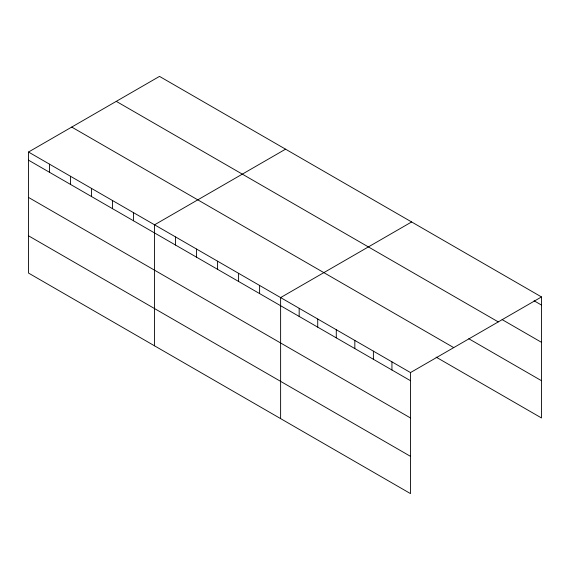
<?xml version="1.0" encoding="UTF-8"?>
<svg xmlns="http://www.w3.org/2000/svg" width="570" height="570" viewBox="0 0 570 570"><rect width="100%" height="100%" fill="white"/><g stroke="black" fill="none" stroke-linecap="round" stroke-linejoin="round"><path stroke-width="0.85" d="M28.5 152.033L410.5 372.573L410.5 493.606L28.5 273.059L28.5 152.033L159.5 76.394L541.5 296.942L541.5 417.967L436.114 357.126M285.563 149.176L154.555 224.808L154.555 345.84M411.618 221.958L280.618 297.59L280.618 418.615M410.5 372.573L541.5 296.942M534.076 300.789L541.5 305.071M502.163 319.62L541.5 342.328M116.273 101.36L498.266 321.9M468.768 338.722L541.5 380.71M71.735 127.074L453.727 347.615M28.5 160.163L410.5 380.71M28.5 197.419L410.5 417.967M28.5 235.802L410.5 456.349M391.939 361.865L391.939 369.994M373.386 351.149L373.386 359.285M354.832 340.44L354.832 348.569M336.279 329.724L336.279 337.86M317.725 319.015L317.725 327.144M299.172 308.306L299.172 316.435M259.607 285.463L259.607 293.593M238.595 273.329L238.595 281.466M217.59 261.203L217.59 269.332M196.579 249.069L196.579 257.205M175.567 236.942L175.567 245.071M133.551 212.681L133.551 220.811M112.539 200.555L112.539 208.684M91.528 188.421L91.528 196.557M70.516 176.294L70.516 184.423M49.512 164.16L49.512 172.297"/></g></svg>
